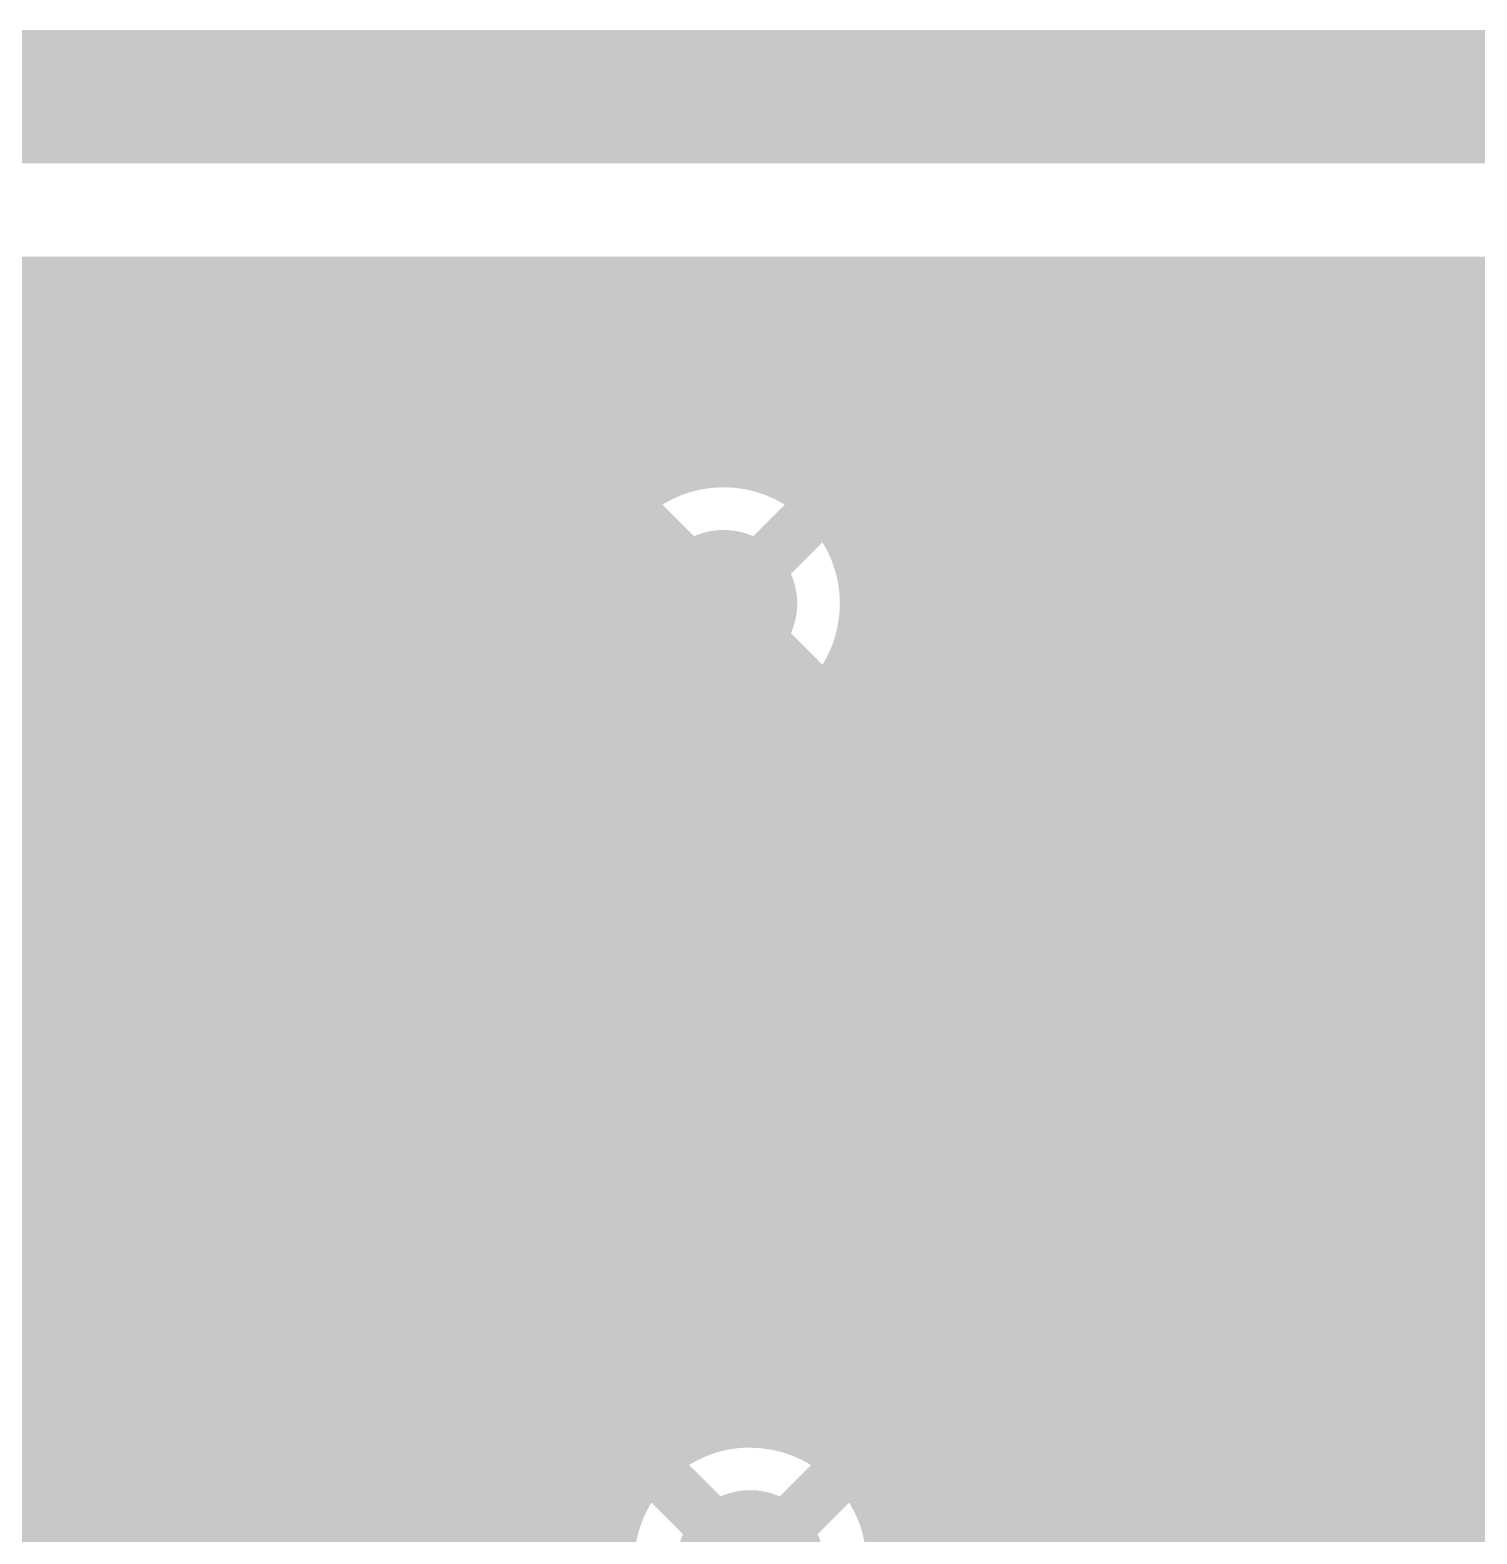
# Model space of a CAD drawing. Extents: x -5 to 112, y -62 to 71.
# Drawn here: x 57.02 to 63.91, y 64.28 to 71.44 of the extents above; entities that cross this region are included whole.
import ezdxf

# ---------------------------------------------------------------- set-up
doc = ezdxf.new("R2010")
doc.units = 0
doc.header["$MEASUREMENT"] = 0
doc.layers.get('0').update_dxf_attribs({"linetype": 'CONTINUOUS'})
for name, color, linetype in [('25-336-0_BOT', 7, 'CONTINUOUS'), ('25-336-0_DRD', 7, 'CONTINUOUS'), ('25-336-0_DRL', 2, 'CONTINUOUS'), ('25-336-0_IN1', 4, 'CONTINUOUS'), ('25-336-0_IN2', 3, 'CONTINUOUS'), ('25-336-0_SMT', 10, 'CONTINUOUS'), ('25-336-0_SPT', 14, 'CONTINUOUS'), ('25-336-0_SST', 9, 'CONTINUOUS'), ('25-336-0_TOP', 12, 'CONTINUOUS'), ('THRUHOLE_TAP', 8, 'CONTINUOUS')]:
    doc.layers.add(name, color=color, linetype=linetype)

# ---------------------------------------------------------------- blocks, each defined once
blk = doc.blocks.new('ROUND_11')
at = {"const_width": 0.35052}
blk.add_lwpolyline([(-0.17526, 0, 1), (0.17526, 0, 1)], format="xyb", close=True, dxfattribs=at)
blk = doc.blocks.new('ROUND_82')
at = {"const_width": 0.10033}
blk.add_lwpolyline([(-0.050164, 0, 1), (0.050164, 0, 1)], format="xyb", close=True, dxfattribs=at)
blk = doc.blocks.new('ROUND_65')
at = {"const_width": 0.35052}
blk.add_lwpolyline([(-0.17526, 0, 1), (0.17526, 0, 1)], format="xyb", close=True, dxfattribs=at)
blk = doc.blocks.new('ROUND_68')
at = {"const_width": 0.35052}
blk.add_lwpolyline([(-0.17526, 0, 1), (0.17526, 0, 1)], format="xyb", close=True, dxfattribs=at)
blk = doc.blocks.new('RECTANGLE_2')
blk.add_solid([(0.4826, 0.4064), (0.4826, -0.4064), (-0.4826, 0.4064), (-0.4826, -0.4064)])
blk = doc.blocks.new('OBLONG_51')
at = {"const_width": 0.65024}
blk.add_lwpolyline([(0.50038, 0), (-0.50038, 0)], dxfattribs=at)
at = {"const_width": 0.32512}
for points in [[(-0.66294, 0, 1), (-0.33782, 0, 1)], [(0.33782, 0, 1), (0.66294, 0, 1)]]:
    blk.add_lwpolyline(points, format="xyb", close=True, dxfattribs=at)
blk = doc.blocks.new('ROUND_73')
at = {"const_width": 0.10033}
blk.add_lwpolyline([(-0.050164, 0, 1), (0.050164, 0, 1)], format="xyb", close=True, dxfattribs=at)

msp = doc.modelspace()

# ---------------------------------------------------------------- linework, layer by layer
at = {"layer": '25-336-0_BOT'}
for points, const_width in [([(101.473, 70.231), (51.76012, 70.231)], 0.254), ([(57.0738, 70.231), (57.0738, 63.56096)], 0.254), ([(57.3024, 70.231), (57.3024, 63.78956)], 0.254), ([(57.531, 70.231), (57.531, 64.01816)], 0.254), ([(57.7596, 70.231), (57.7596, 64.24676)], 0.254), ([(57.9882, 70.231), (57.9882, 64.47536)], 0.254), ([(58.2168, 70.231), (58.2168, 64.58458)], 0.254), ([(58.4454, 70.231), (58.4454, 64.5922)], 0.254), ([(58.674, 70.231), (58.674, 64.5922)], 0.254), ([(58.9026, 70.231), (58.9026, 64.5922)], 0.254), ([(59.1312, 70.231), (59.1312, 64.5922)], 0.254), ([(59.3598, 70.231), (59.3598, 64.5922)], 0.254), ([(59.5884, 70.231), (59.5884, 64.5922)], 0.254), ([(59.817, 70.231), (59.817, 69.15912)], 0.254), ([(60.0456, 70.231), (60.0456, 69.32676)], 0.254), ([(60.2742, 70.231), (60.2742, 69.38518)], 0.254), ([(60.5028, 70.231), (60.5028, 69.36232)], 0.254), ([(60.7314, 70.231), (60.7314, 69.25056)], 0.254), ([(60.96, 70.231), (60.96, 68.9483)], 0.254), ([(61.1886, 70.231), (61.1886, 66.8528)], 0.254), ([(61.4172, 70.231), (61.4172, 66.6242)], 0.254), ([(61.6458, 70.231), (61.6458, 66.3956)], 0.254), ([(61.8744, 70.231), (61.8744, 66.167)], 0.254), ([(62.103, 70.231), (62.103, 65.93332)], 0.254), ([(62.3316, 70.231), (62.3316, 47.17796)], 0.254), ([(62.5602, 70.231), (62.5602, 47.43196)], 0.254), ([(62.7888, 70.231), (62.7888, 47.59452)], 0.254), ([(63.0174, 70.231), (63.0174, 47.7012)], 0.254), ([(63.246, 70.231), (63.246, 47.76216)], 0.254), ([(63.4746, 70.231), (63.4746, 47.78502)], 0.254), ([(63.7032, 70.231), (63.7032, 47.76978)], 0.254), ([(63.9318, 70.231), (63.9318, 47.71898)], 0.254), ([(101.473, 70.1802), (51.81092, 70.1802)], 0.254), ([(101.473, 69.9516), (51.94808, 69.9516)], 0.254), ([(101.473, 69.723), (51.98872, 69.723)], 0.254), ([(101.473, 69.4944), (51.94808, 69.4944)], 0.254), ([(59.93638, 69.2658), (51.81092, 69.2658)], 0.254), ([(101.473, 69.2658), (60.71108, 69.2658)], 0.254), ([(59.73064, 69.0372), (51.7652, 69.0372)], 0.254), ([(101.473, 69.0372), (60.91936, 69.0372)], 0.254), ([(60.325, 68.707), (60.325, 66.802), (61.595, 65.532), (61.595, 61.341), (60.325, 60.071), (60.325, 59.944)], 0.635), ([(59.6519, 68.8086), (51.7652, 68.8086)], 0.254), ([(101.473, 68.8086), (60.99556, 68.8086)], 0.254), ([(59.65698, 68.58), (51.7652, 68.58)], 0.254), ([(101.473, 68.58), (60.99302, 68.58)], 0.254), ([(59.6773, 68.49872), (59.6773, 66.802)], 0.254), ([(60.9727, 68.49872), (60.9727, 67.0687)], 0.254), ([(60.96, 68.46316), (60.96, 67.0814)], 0.254), ([(59.6773, 68.3514), (51.7652, 68.3514)], 0.254), ([(101.473, 68.3514), (60.9727, 68.3514)], 0.254), ([(59.6773, 68.1228), (51.7652, 68.1228)], 0.254), ([(101.473, 68.1228), (60.9727, 68.1228)], 0.254), ([(59.6773, 67.8942), (51.7652, 67.8942)], 0.254), ([(101.473, 67.8942), (60.9727, 67.8942)], 0.254), ([(59.6773, 67.6656), (51.7652, 67.6656)], 0.254), ([(83.86572, 67.6656), (60.9727, 67.6656)], 0.254), ([(59.6773, 67.437), (51.7652, 67.437)], 0.254), ([(83.5914, 67.437), (60.9727, 67.437)], 0.254), ([(59.6773, 67.2084), (51.7652, 67.2084)], 0.254), ([(83.43138, 67.2084), (60.9727, 67.2084)], 0.254), ([(60.9727, 67.0687), (62.04458, 65.99682)], 0.254), ([(59.6773, 66.9798), (51.7652, 66.9798)], 0.254), ([(83.33994, 66.9798), (61.0616, 66.9798)], 0.254), ([(59.67984, 66.7512), (51.7652, 66.7512)], 0.254), ([(83.29676, 66.7512), (61.2902, 66.7512)], 0.254), ([(59.7408, 66.5226), (51.7652, 66.5226)], 0.254), ([(83.30184, 66.5226), (61.5188, 66.5226)], 0.254), ([(59.817, 66.40068), (59.817, 64.5922)], 0.254), ([(59.87288, 66.33718), (60.9473, 65.26276)], 0.254), ([(59.91606, 66.294), (51.7652, 66.294)], 0.254), ([(83.3501, 66.294), (61.7474, 66.294)], 0.254), ([(60.0456, 66.16446), (60.0456, 64.67856)], 0.254), ([(60.14466, 66.0654), (51.7652, 66.0654)], 0.254), ([(83.4517, 66.0654), (61.976, 66.0654)], 0.254), ([(60.2742, 65.93586), (60.2742, 64.79032)], 0.254), ([(60.37326, 65.8368), (51.7652, 65.8368)], 0.254), ([(83.62188, 65.8368), (62.1665, 65.8368)], 0.254), ([(60.5028, 65.70726), (60.5028, 64.81318)], 0.254), ([(60.60186, 65.6082), (51.7652, 65.6082)], 0.254), ([(83.92922, 65.6082), (62.23762, 65.6082)], 0.254), ([(60.7314, 65.47866), (60.7314, 64.75476)], 0.254), ([(62.2427, 65.532), (62.2427, 61.341)], 0.254), ([(60.83046, 65.3796), (51.7652, 65.3796)], 0.254), ([(85.1027, 65.3796), (62.2427, 65.3796)], 0.254), ([(60.9473, 65.26276), (60.9473, 64.59982)], 0.254), ([(60.9473, 65.151), (51.7652, 65.151)], 0.254), ([(83.84286, 65.151), (62.2427, 65.151)], 0.254), ([(60.9473, 64.9224), (51.7652, 64.9224)], 0.254), ([(83.5787, 64.9224), (62.2427, 64.9224)], 0.254), ([(60.06338, 64.6938), (51.7652, 64.6938)], 0.254), ([(60.9473, 64.6938), (60.83808, 64.6938)], 0.254), ([(83.42376, 64.6938), (62.2427, 64.6938)], 0.254), ([(59.94908, 64.5922), (58.293, 64.5922)], 0.254), ([(57.9755, 64.4652), (51.7652, 64.4652)], 0.254), ([(83.33486, 64.4652), (62.2427, 64.4652)], 0.254), ([(57.97042, 64.45758), (56.17464, 62.6618)], 0.254), ([(57.7469, 64.2366), (51.7652, 64.2366)], 0.254), ([(83.29676, 64.2366), (62.2427, 64.2366)], 0.254)]:
    msp.add_lwpolyline(points, dxfattribs=dict(at, const_width=const_width))
at = {"layer": '25-336-0_BOT', "const_width": 0.254}
for points in [[(60.325, 69.38772, 0.4142136), (59.64428, 68.707)], [(61.00572, 68.707, 0.4142136), (60.325, 69.38772)], [(59.64428, 68.707, 0.0779388), (59.67696, 68.49861)], [(60.9727, 68.49872, 0.0779385), (61.00536, 68.707)], [(59.6773, 66.802, 0.1989124), (59.86701, 66.34401)], [(62.2427, 65.532, 0.1989124), (62.05299, 65.98999)], [(62.2427, 65.532, 0.1989124), (62.05299, 65.98999)], [(60.452, 64.81572, 0.2113092), (59.94831, 64.5929)], [(60.9473, 64.59982, 0.2071733), (60.452, 64.81425)], [(58.293, 64.5922, 0.1989132), (57.96971, 64.45829)]]:
    msp.add_lwpolyline(points, format="xyb", dxfattribs=at)
at = {"layer": '25-336-0_DRD'}
for points, const_width in [([(-5.08, 7.62), (-5.08, 71.12), (111.76, 71.12), (111.76, -5.08), (-5.08, -5.08), (-5.08, 7.62)], 0.635), ([(61.595, 69.977), (59.055, 67.437)], 0.254), ([(61.595, 67.437), (59.055, 69.977)], 0.254), ([(61.722, 65.405), (59.182, 62.865)], 0.254), ([(61.722, 62.865), (59.182, 65.405)], 0.254)]:
    msp.add_lwpolyline(points, dxfattribs=dict(at, const_width=const_width))
at = {"layer": '25-336-0_DRL', "const_width": 0.635}
msp.add_lwpolyline([(-5.08, 7.62), (-5.08, 71.12), (111.76, 71.12), (111.76, -5.08), (-5.08, -5.08), (-5.08, 7.62)], dxfattribs=at)
at = {"layer": '25-336-0_IN1', "const_width": 0.254}
for points in [[(99.441, 69.85), (51.97602, 69.85)], [(57.0992, 69.85), (57.0992, 34.81578)], [(57.3278, 69.85), (57.3278, 34.9377)], [(57.5564, 69.85), (57.5564, 34.96818)], [(57.785, 69.85), (57.785, 34.91992)], [(58.0136, 69.85), (58.0136, 34.76752)], [(58.2422, 69.85), (58.2422, 28.067)], [(58.4708, 69.85), (58.4708, 29.37002)], [(58.6994, 69.85), (58.6994, 29.37002)], [(58.928, 69.85), (58.928, 29.37002)], [(59.1566, 69.85), (59.1566, 47.28464)], [(59.3852, 69.85), (59.3852, 47.47006)], [(59.6138, 69.85), (59.6138, 47.53864)], [(59.8424, 69.85), (59.8424, 69.18452)], [(60.071, 69.85), (60.071, 69.33692)], [(60.2996, 69.85), (60.2996, 69.38518)], [(60.5282, 69.85), (60.5282, 69.3547)], [(60.7568, 69.85), (60.7568, 69.23278)], [(60.9854, 69.85), (60.9854, 68.86702)], [(61.214, 69.85), (61.214, 49.65192)], [(61.4426, 69.85), (61.4426, 49.70018)], [(61.6712, 69.85), (61.6712, 49.6697)], [(61.8998, 69.85), (61.8998, 49.54778)], [(62.1284, 69.85), (62.1284, 49.18202)], [(62.357, 69.85), (62.357, 47.21352)], [(62.5856, 69.85), (62.5856, 47.45482)], [(62.8142, 69.85), (62.8142, 47.60976)], [(63.0428, 69.85), (63.0428, 47.70882)], [(63.2714, 69.85), (63.2714, 47.76724)], [(63.5, 69.85), (63.5, 47.78502)], [(63.7286, 69.85), (63.7286, 47.76724)], [(63.9572, 69.85), (63.9572, 47.70882)], [(99.441, 69.723), (51.98872, 69.723)], [(99.441, 69.4944), (51.94808, 69.4944)], [(59.93638, 69.2658), (51.81092, 69.2658)], [(99.441, 69.2658), (60.71108, 69.2658)], [(59.73064, 69.0372), (-3.937, 69.0372)], [(99.441, 69.0372), (60.91936, 69.0372)], [(59.6519, 68.8086), (19.40052, 68.8086)], [(99.441, 68.8086), (60.99556, 68.8086)], [(59.65698, 68.58), (19.55292, 68.58)], [(60.9854, 68.54444), (60.9854, 64.55664)], [(99.441, 68.58), (60.99302, 68.58)], [(59.74588, 68.3514), (19.60118, 68.3514)], [(99.441, 68.3514), (60.90412, 68.3514)], [(59.8424, 68.22694), (59.8424, 64.43472)], [(59.97702, 68.1228), (19.5707, 68.1228)], [(99.441, 68.1228), (60.67298, 68.1228)], [(60.7568, 68.18122), (60.7568, 64.74206)], [(60.071, 68.07708), (60.071, 64.69888)], [(60.5282, 68.05676), (60.5282, 64.81064)], [(60.2996, 68.02628), (60.2996, 64.79794)], [(99.441, 67.8942), (19.44878, 67.8942)], [(83.86572, 67.6656), (19.08302, 67.6656)], [(83.5914, 67.437), (17.20596, 67.437)], [(83.43138, 67.2084), (17.20596, 67.2084)], [(83.33994, 66.9798), (17.20596, 66.9798)], [(83.29676, 66.7512), (17.20596, 66.7512)], [(83.30184, 66.5226), (17.20596, 66.5226)], [(83.3501, 66.294), (17.20596, 66.294)], [(83.4517, 66.0654), (17.20596, 66.0654)], [(83.62188, 65.8368), (16.67002, 65.8368)], [(83.92922, 65.6082), (25.01392, 65.6082)], [(99.441, 65.3796), (25.15108, 65.3796)], [(83.84286, 65.151), (25.19172, 65.151)], [(83.5787, 64.9224), (25.15108, 64.9224)], [(60.06338, 64.6938), (25.01392, 64.6938)], [(83.42376, 64.6938), (60.83808, 64.6938)], [(59.85764, 64.4652), (17.1704, 64.4652)], [(83.33486, 64.4652), (61.04636, 64.4652)], [(59.7789, 64.2366), (17.0942, 64.2366)], [(83.29676, 64.2366), (61.12256, 64.2366)]]:
    msp.add_lwpolyline(points, dxfattribs=at)
for points in [[(60.325, 69.38772, 0.4142136), (59.64428, 68.707)], [(61.00572, 68.707, 0.4142136), (60.325, 69.38772)], [(59.64428, 68.707, 0.4142136), (60.325, 68.02628)], [(60.325, 68.02628, 0.4142136), (61.00572, 68.707)], [(60.452, 64.81572, 0.4142136), (59.77128, 64.135)], [(61.13272, 64.135, 0.4142136), (60.452, 64.81572)]]:
    msp.add_lwpolyline(points, format="xyb", dxfattribs=at)
at = {"layer": '25-336-0_IN2', "const_width": 0.254}
for points in [[(99.441, 69.85), (51.97602, 69.85)], [(57.0992, 69.85), (57.0992, 34.81578)], [(57.3278, 69.85), (57.3278, 34.9377)], [(57.5564, 69.85), (57.5564, 34.96818)], [(57.785, 69.85), (57.785, 34.91992)], [(58.0136, 69.85), (58.0136, 34.76752)], [(58.2422, 69.85), (58.2422, 28.067)], [(58.4708, 69.85), (58.4708, 29.37002)], [(58.6994, 69.85), (58.6994, 29.37002)], [(58.928, 69.85), (58.928, 29.37002)], [(59.1566, 69.85), (59.1566, 47.28464)], [(59.3852, 69.85), (59.3852, 47.47006)], [(59.6138, 69.85), (59.6138, 47.53864)], [(59.8424, 69.85), (59.8424, 69.18452)], [(60.071, 69.85), (60.071, 69.33692)], [(60.2996, 69.85), (60.2996, 69.38518)], [(60.5282, 69.85), (60.5282, 69.3547)], [(60.7568, 69.85), (60.7568, 69.23278)], [(60.9854, 69.85), (60.9854, 68.86702)], [(61.214, 69.85), (61.214, 49.65192)], [(61.4426, 69.85), (61.4426, 49.70018)], [(61.6712, 69.85), (61.6712, 49.6697)], [(61.8998, 69.85), (61.8998, 49.54778)], [(62.1284, 69.85), (62.1284, 49.18202)], [(62.357, 69.85), (62.357, 47.21352)], [(62.5856, 69.85), (62.5856, 47.45482)], [(62.8142, 69.85), (62.8142, 47.60976)], [(63.0428, 69.85), (63.0428, 47.70882)], [(63.2714, 69.85), (63.2714, 47.76724)], [(63.5, 69.85), (63.5, 47.78502)], [(63.7286, 69.85), (63.7286, 47.76724)], [(63.9572, 69.85), (63.9572, 47.70882)], [(99.441, 69.723), (51.98872, 69.723)], [(99.441, 69.4944), (51.94808, 69.4944)], [(59.93638, 69.2658), (51.81092, 69.2658)], [(99.441, 69.2658), (60.71108, 69.2658)], [(59.73064, 69.0372), (-3.937, 69.0372)], [(99.441, 69.0372), (60.91936, 69.0372)], [(59.6519, 68.8086), (19.40052, 68.8086)], [(99.441, 68.8086), (60.99556, 68.8086)], [(59.65698, 68.58), (19.55292, 68.58)], [(60.9854, 68.54444), (60.9854, 64.55664)], [(99.441, 68.58), (60.99302, 68.58)], [(59.74588, 68.3514), (19.60118, 68.3514)], [(99.441, 68.3514), (60.90412, 68.3514)], [(59.8424, 68.22694), (59.8424, 64.43472)], [(59.97702, 68.1228), (19.5707, 68.1228)], [(99.441, 68.1228), (60.67298, 68.1228)], [(60.7568, 68.18122), (60.7568, 64.74206)], [(60.071, 68.07708), (60.071, 64.69888)], [(60.5282, 68.05676), (60.5282, 64.81064)], [(60.2996, 68.02628), (60.2996, 64.79794)], [(99.441, 67.8942), (19.44878, 67.8942)], [(83.86572, 67.6656), (19.08302, 67.6656)], [(83.5914, 67.437), (17.20596, 67.437)], [(83.43138, 67.2084), (17.20596, 67.2084)], [(83.33994, 66.9798), (17.20596, 66.9798)], [(83.29676, 66.7512), (17.20596, 66.7512)], [(83.30184, 66.5226), (17.20596, 66.5226)], [(83.3501, 66.294), (17.20596, 66.294)], [(83.4517, 66.0654), (17.20596, 66.0654)], [(83.62188, 65.8368), (16.67002, 65.8368)], [(83.92922, 65.6082), (25.01392, 65.6082)], [(99.441, 65.3796), (25.15108, 65.3796)], [(83.84286, 65.151), (25.19172, 65.151)], [(83.5787, 64.9224), (25.15108, 64.9224)], [(60.06338, 64.6938), (25.01392, 64.6938)], [(83.42376, 64.6938), (60.83808, 64.6938)], [(59.85764, 64.4652), (17.1704, 64.4652)], [(83.33486, 64.4652), (61.04636, 64.4652)], [(59.7789, 64.2366), (17.0942, 64.2366)], [(83.29676, 64.2366), (61.12256, 64.2366)]]:
    msp.add_lwpolyline(points, dxfattribs=at)
for points in [[(60.325, 69.38772, 0.4142136), (59.64428, 68.707)], [(61.00572, 68.707, 0.4142136), (60.325, 69.38772)], [(59.64428, 68.707, 0.4142136), (60.325, 68.02628)], [(60.325, 68.02628, 0.4142136), (61.00572, 68.707)], [(60.452, 64.81572, 0.4142136), (59.77128, 64.135)], [(61.13272, 64.135, 0.4142136), (60.452, 64.81572)]]:
    msp.add_lwpolyline(points, format="xyb", dxfattribs=at)
at = {"layer": '25-336-0_SST', "const_width": 0.1524}
for points in [[(58.35142, 69.42328), (58.35142, 69.06768), (58.51906, 68.9483), (58.68924, 68.9483), (58.85942, 69.06768), (58.85942, 69.42328), (57.84342, 69.42328)], [(58.35142, 69.1261), (57.84342, 68.9483)], [(58.01106, 68.58508), (57.84342, 68.4657), (57.84342, 68.22948), (58.01106, 68.1101), (58.18124, 68.1101), (58.51906, 68.34886), (58.85942, 68.1101), (58.85942, 68.58508)], [(58.01106, 67.74688), (57.84342, 67.6275), (57.84342, 67.39128), (58.01106, 67.2719), (58.18124, 67.2719), (58.51906, 67.51066), (58.85942, 67.2719), (58.85942, 67.74688)], [(55.6895, 66.8655), (55.6895, 63.9445), (57.3278, 63.9445), (57.3278, 66.8655), (55.6895, 66.8655)], [(59.2455, 63.9445), (59.2455, 66.8655), (57.6072, 66.8655), (57.6072, 63.9445), (59.2455, 63.9445)], [(63.10376, 65.23228), (63.10376, 64.81826)], [(63.1952, 65.19418), (62.94882, 65.19418)], [(62.9666, 65.20434), (62.9666, 64.8462)], [(63.24092, 65.14846), (63.24092, 64.90208)], [(64.135, 65.151), (67.183, 65.151), (67.183, 59.563), (63.373, 59.563), (63.373, 64.389), (64.135, 65.151)], [(63.27902, 65.05702), (62.86754, 65.05702)], [(63.25108, 64.91986), (62.89294, 64.91986)]]:
    msp.add_lwpolyline(points, dxfattribs=at)
for points in [[(63.07328, 65.23482, 0.4142136), (62.865, 65.02654)], [(63.28156, 65.02654, 0.4142136), (63.07328, 65.23482)], [(62.865, 65.02654, 0.4142136), (63.07328, 64.81826)], [(63.07328, 64.81826, 0.4142136), (63.28156, 65.02654)]]:
    msp.add_lwpolyline(points, format="xyb", dxfattribs=at)
at = {"layer": '25-336-0_TOP'}
for points, const_width in [([(99.441, 69.85), (51.97602, 69.85)], 0.254), ([(57.0992, 69.85), (57.0992, 69.3547)], 0.254), ([(57.3278, 69.85), (57.3278, 69.3547)], 0.254), ([(57.5564, 69.85), (57.5564, 69.3547)], 0.254), ([(57.785, 69.85), (57.785, 69.3547)], 0.254), ([(58.0136, 69.85), (58.0136, 69.3547)], 0.254), ([(58.2422, 69.85), (58.2422, 69.3547)], 0.254), ([(58.4708, 69.85), (58.4708, 69.3547)], 0.254), ([(58.6994, 69.85), (58.6994, 69.3547)], 0.254), ([(58.928, 69.85), (58.928, 69.3547)], 0.254), ([(59.1566, 69.85), (59.1566, 69.3547)], 0.254), ([(59.3852, 69.85), (59.3852, 69.3547)], 0.254), ([(59.6138, 69.85), (59.6138, 69.3547)], 0.254), ([(59.8424, 69.85), (59.8424, 69.3547)], 0.254), ([(60.071, 69.85), (60.071, 69.3547)], 0.254), ([(60.2996, 69.85), (60.2996, 69.38518)], 0.254), ([(60.5282, 69.85), (60.5282, 69.3547)], 0.254), ([(60.7568, 69.85), (60.7568, 69.23278)], 0.254), ([(60.9854, 69.85), (60.9854, 68.86702)], 0.254), ([(61.214, 69.85), (61.214, 66.0527)], 0.254), ([(61.4426, 69.85), (61.4426, 66.0527)], 0.254), ([(61.6712, 69.85), (61.6712, 66.0527)], 0.254), ([(61.8998, 69.85), (61.8998, 66.0527)], 0.254), ([(62.1284, 69.85), (62.1284, 66.0527)], 0.254), ([(62.357, 69.85), (62.357, 66.0527)], 0.254), ([(62.5856, 69.85), (62.5856, 66.0527)], 0.254), ([(62.8142, 69.85), (62.8142, 66.0527)], 0.254), ([(63.0428, 69.85), (63.0428, 66.0273)], 0.254), ([(63.2714, 69.85), (63.2714, 65.90792)], 0.254), ([(63.5, 69.85), (63.5, 65.6844)], 0.254), ([(63.7286, 69.85), (63.7286, 65.4558)], 0.254), ([(63.9572, 69.85), (63.9572, 65.2272)], 0.254), ([(99.441, 69.6722), (51.98618, 69.6722)], 0.254), ([(99.441, 69.4436), (51.92776, 69.4436)], 0.254), ([(60.11672, 69.3547), (54.61, 69.3547)], 0.254), ([(99.441, 69.215), (60.77712, 69.215)], 0.254), ([(99.441, 68.9864), (60.94476, 68.9864)], 0.254), ([(54.61, 66.7512), (54.61, 68.707), (60.325, 68.707)], 0.635), ([(99.441, 68.7578), (61.00318, 68.7578)], 0.254), ([(60.9854, 68.54444), (60.9854, 66.0527)], 0.254), ([(67.1322, 68.5292), (60.98032, 68.5292)], 0.254), ([(67.1322, 68.3006), (60.86856, 68.3006)], 0.254), ([(60.7568, 68.18122), (60.7568, 66.0527)], 0.254), ([(60.08116, 68.072), (55.2577, 68.072)], 0.254), ([(60.11672, 68.0593), (55.2577, 68.0593)], 0.254), ([(57.0992, 68.0593), (57.0992, 66.8528)], 0.254), ([(57.3278, 68.0593), (57.3278, 66.7639)], 0.254), ([(57.5564, 68.0593), (57.5564, 66.7639)], 0.254), ([(57.785, 68.0593), (57.785, 66.8528)], 0.254), ([(58.0136, 68.0593), (58.0136, 66.8528)], 0.254), ([(58.2422, 68.0593), (58.2422, 66.8528)], 0.254), ([(58.4708, 68.0593), (58.4708, 66.8528)], 0.254), ([(58.6994, 68.0593), (58.6994, 66.8528)], 0.254), ([(58.928, 68.0593), (58.928, 66.8528)], 0.254), ([(59.1566, 68.0593), (59.1566, 66.8528)], 0.254), ([(59.3852, 68.0593), (59.3852, 65.5574)], 0.254), ([(59.6138, 68.0593), (59.6138, 65.786)], 0.254), ([(59.8424, 68.0593), (59.8424, 65.9765)], 0.254), ([(60.071, 68.0593), (60.071, 66.04762)], 0.254), ([(60.5282, 68.05676), (60.5282, 66.0527)], 0.254), ([(67.1322, 68.072), (60.5663, 68.072)], 0.254), ([(60.2996, 68.02628), (60.2996, 66.0527)], 0.254), ([(67.1322, 67.8434), (55.2577, 67.8434)], 0.254), ([(67.1322, 67.6148), (55.2577, 67.6148)], 0.254), ([(67.1322, 67.3862), (55.4228, 67.3862)], 0.254), ([(67.1322, 67.1576), (55.4228, 67.1576)], 0.254), ([(67.1322, 66.929), (55.4228, 66.929)], 0.254), ([(57.3278, 66.8528), (55.7022, 66.8528)], 0.254), ([(57.3278, 66.8528), (57.3278, 66.7639)], 0.254), ([(59.2328, 66.8528), (57.6072, 66.8528)], 0.254), ([(57.6072, 66.8528), (57.6072, 66.7639)], 0.254), ([(59.2328, 66.8528), (59.2328, 65.4304)], 0.254), ([(57.6072, 66.7639), (57.3278, 66.7639)], 0.254), ([(67.1322, 66.7004), (59.2328, 66.7004)], 0.254), ([(67.1322, 66.4718), (59.2328, 66.4718)], 0.254), ([(58.42, 66.1162), (56.515, 66.1162)], 0.635), ([(67.1322, 66.2432), (59.2328, 66.2432)], 0.254), ([(62.865, 66.0527), (60.1472, 66.0527)], 0.254), ([(59.92876, 66.0146), (59.2328, 66.0146)], 0.254), ([(67.1322, 66.0146), (63.08344, 66.0146)], 0.254), ([(59.68238, 65.85458), (59.2328, 65.405)], 0.254), ([(63.32982, 65.85458), (64.83858, 64.34582)], 0.254), ([(59.61126, 65.786), (59.2328, 65.786)], 0.254), ([(67.2973, 65.786), (63.3984, 65.786)], 0.254), ([(62.23, 60.325), (62.865, 60.325), (64.389, 61.849), (64.389, 63.881), (62.865, 65.405), (60.1472, 65.405), (59.436, 64.6938), (58.42, 64.6938)], 0.635), ([(59.38266, 65.5574), (59.2328, 65.5574)], 0.254), ([(67.2973, 65.5574), (63.627, 65.5574)], 0.254), ([(57.3278, 65.4685), (57.3278, 65.4304)], 0.254), ([(57.3278, 65.4685), (57.3278, 62.1665)], 0.254), ([(57.6072, 65.4685), (57.3278, 65.4685)], 0.254), ([(57.5564, 65.4685), (57.5564, 62.1665)], 0.254), ([(57.6072, 65.4685), (57.6072, 65.4304)], 0.254), ([(57.6072, 65.4304), (57.6072, 65.3796)], 0.254), ([(59.2328, 65.4304), (59.2328, 65.405)], 0.254), ([(57.3278, 65.3796), (57.3278, 63.9572)], 0.254), ([(57.6072, 65.3288), (57.3278, 65.3288)], 0.254), ([(57.6072, 65.3796), (57.6072, 63.9572)], 0.254), ([(67.33032, 65.3288), (63.8556, 65.3288)], 0.254), ([(57.6072, 65.1002), (57.3278, 65.1002)], 0.254), ([(57.6072, 64.8716), (57.3278, 64.8716)], 0.254), ([(57.6072, 64.643), (57.3278, 64.643)], 0.254), ([(57.6072, 64.4144), (57.3278, 64.4144)], 0.254), ([(57.6072, 64.1858), (57.3278, 64.1858)], 0.254)]:
    msp.add_lwpolyline(points, dxfattribs=dict(at, const_width=const_width))
at = {"layer": '25-336-0_TOP', "const_width": 0.254}
for points in [[(60.325, 69.38772, 0.077939), (60.11661, 69.35504)], [(61.00572, 68.707, 0.4142136), (60.325, 69.38772)], [(60.325, 68.02628, 0.4142136), (61.00572, 68.707)], [(60.11672, 68.0593, 0.0779385), (60.325, 68.02664)], [(60.1472, 66.0527, 0.1989129), (59.68921, 65.86299)], [(63.3222, 65.8622, 0.1989124), (62.865, 66.05158)], [(63.3222, 65.8622, 0.1989124), (62.865, 66.05158)]]:
    msp.add_lwpolyline(points, format="xyb", dxfattribs=at)

# ---------------------------------------------------------------- block references
at = {"layer": '25-336-0_BOT'}
for p in [(60.325, 68.707), (60.452, 64.135)]:
    msp.add_blockref('ROUND_11', p, dxfattribs=at)
at = {"layer": '25-336-0_DRL'}
msp.add_blockref('ROUND_82', (60.325, 68.707), dxfattribs=at)
at = {"layer": '25-336-0_IN1'}
for name, p in [('ROUND_65', (60.325, 68.707)), ('ROUND_68', (60.452, 64.135))]:
    msp.add_blockref(name, p, dxfattribs=at)
at = {"layer": '25-336-0_IN2'}
for name, p in [('ROUND_65', (60.325, 68.707)), ('ROUND_68', (60.452, 64.135))]:
    msp.add_blockref(name, p, dxfattribs=at)
at = {"layer": '25-336-0_SMT'}
for name, p in [('RECTANGLE_2', (58.42, 66.1162)), ('RECTANGLE_2', (58.42, 64.6938)), ('OBLONG_51', (62.23, 64.135))]:
    msp.add_blockref(name, p, dxfattribs=at)
at = {"layer": '25-336-0_SPT'}
for name, p in [('RECTANGLE_2', (58.42, 66.1162)), ('RECTANGLE_2', (58.42, 64.6938)), ('OBLONG_51', (62.23, 64.135))]:
    msp.add_blockref(name, p, dxfattribs=at)
at = {"layer": '25-336-0_TOP'}
for name, p in [('ROUND_11', (60.325, 68.707)), ('RECTANGLE_2', (58.42, 66.1162)), ('RECTANGLE_2', (58.42, 64.6938)), ('ROUND_11', (60.452, 64.135)), ('OBLONG_51', (62.23, 64.135))]:
    msp.add_blockref(name, p, dxfattribs=at)
at = {"layer": 'THRUHOLE_TAP'}
msp.add_blockref('ROUND_73', (60.325, 68.707), dxfattribs=at)

doc.saveas('drawing.dxf')
